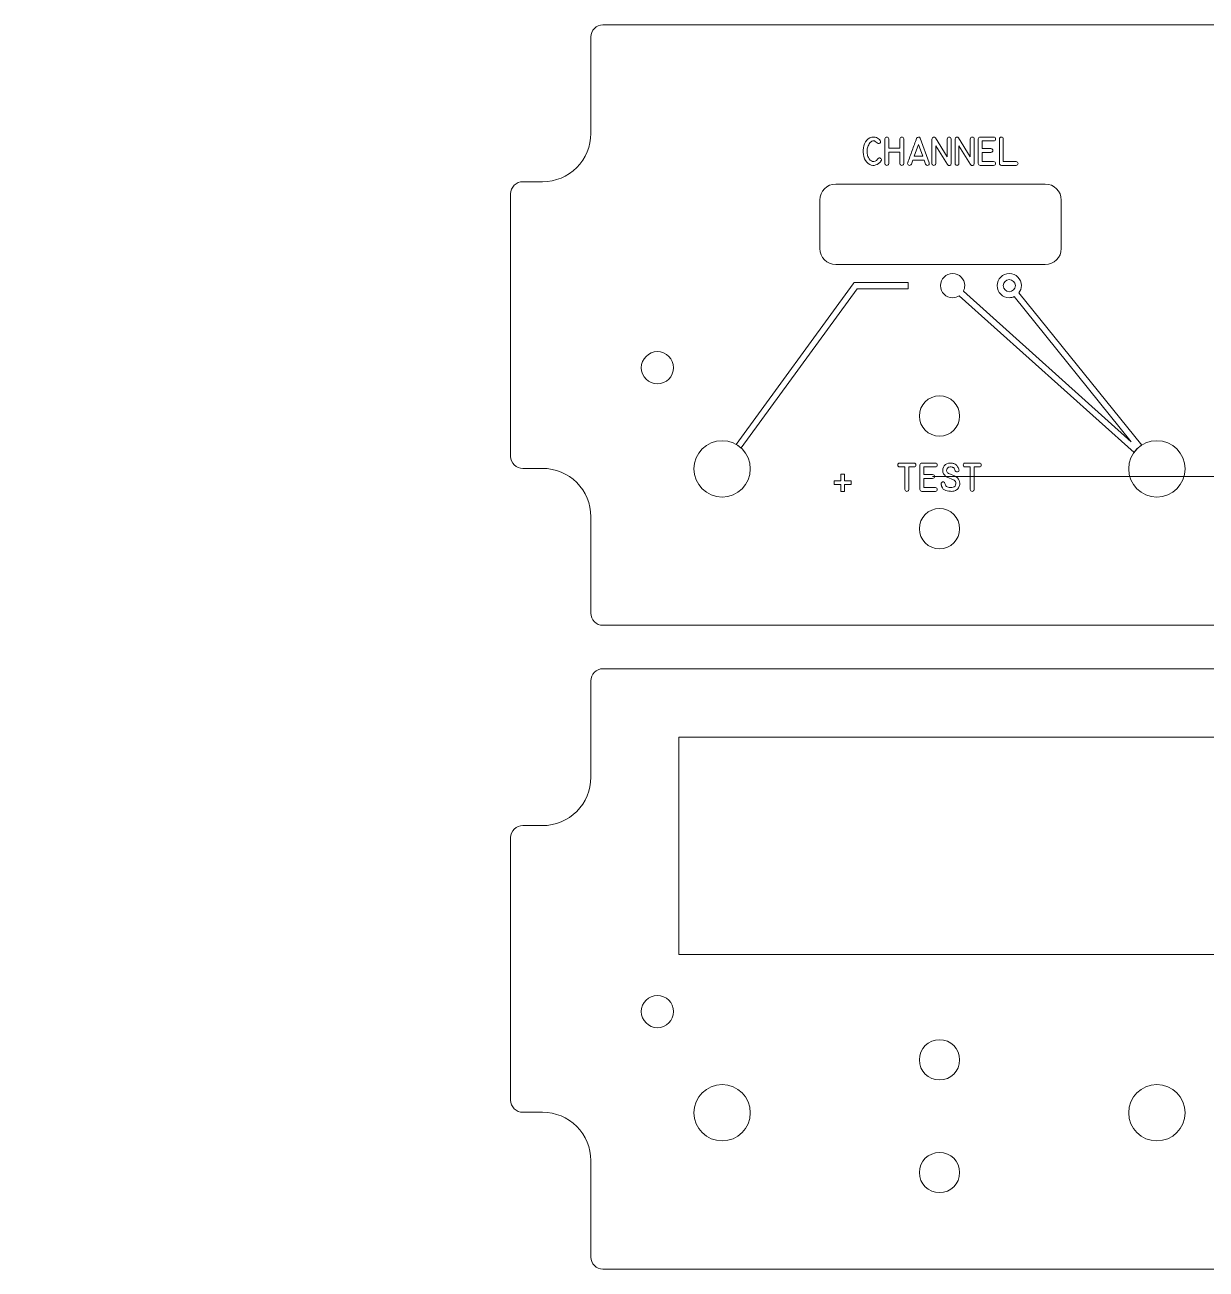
# Model space of a CAD drawing. Header units: millimetres. Extents: x -149 to 112, y -213 to 105.
# Drawn here: x -148.6 to -1.9, y -50 to 104.6 of the extents above; entities that cross this region are included whole.
import ezdxf

# ---------------------------------------------------------------- set-up
doc = ezdxf.new("R2010")
doc.units = ezdxf.units.MM
doc.header["$MEASUREMENT"] = 0
doc.layers.add('Layer 1', color=7, linetype='Continuous')

msp = doc.modelspace()

# ---------------------------------------------------------------- linework, layer by layer
at = {"layer": 'Layer 1', "color": 250, "lineweight": 9}
for centre, major_axis in [((-70.073, 62.0308), (0, 2)), ((-35.032, 56.0308), (0, 2.5)), ((-62.0319, 49.4627), (0, 3.5)), ((-8.0325, 49.4627), (0, 3.5)), ((-35.032, 42.0308), (0, 2.5)), ((-70.073, -17.9732), (0, 2)), ((-35.032, -23.9732), (0, 2.5)), ((-62.0319, -30.5413), (0, 3.5)), ((-8.0325, -30.5413), (0, 3.5)), ((-35.032, -37.9732), (0, 2.5))]:
    msp.add_ellipse(centre, major_axis=major_axis, ratio=1, dxfattribs=at)
at = {"layer": 'Layer 1', "lineweight": 9}
for points in [[(-78.3355, 103.1308), (-78.3355, 103.1308), (-78.3355, 91.1433), (-78.3355, 91.1433), (-78.3355, 91.1433), (-78.3345, 89.553), (-78.9653, 88.0275), (-80.0891, 86.9023), (-80.0891, 86.9023), (-81.2129, 85.777), (-82.7452, 85.1443), (-84.3355, 85.1433), (-84.3355, 85.1433), (-84.3355, 85.1433), (-86.798, 85.1433), (-86.798, 85.1433), (-86.798, 85.1433), (-87.1961, 85.1431), (-87.5778, 84.9847), (-87.8591, 84.703), (-87.8591, 84.703), (-88.1404, 84.4214), (-88.2983, 84.0414), (-88.298, 83.6433), (-88.298, 83.6433), (-88.298, 83.6433), (-88.298, 51.0183), (-88.298, 51.0183), (-88.298, 51.0183), (-88.2978, 50.6203), (-88.1394, 50.2386), (-87.8577, 49.9573), (-87.8577, 49.9573), (-87.5761, 49.676), (-87.1961, 49.5181), (-86.798, 49.5183), (-86.798, 49.5183), (-86.798, 49.5183), (-84.3355, 49.5183), (-84.3355, 49.5183), (-84.3355, 49.5183), (-82.7452, 49.5193), (-81.2197, 48.8886), (-80.0945, 47.7648), (-80.0945, 47.7648), (-78.9692, 46.641), (-78.3365, 45.1086), (-78.3355, 43.5183), (-78.3355, 43.5183), (-78.3355, 43.5183), (-78.3355, 31.5308), (-78.3355, 31.5308), (-78.3355, 31.5308), (-78.3353, 31.1328), (-78.1769, 30.7511), (-77.8952, 30.4698), (-77.8952, 30.4698), (-77.6136, 30.1885), (-77.2336, 30.0306), (-76.8355, 30.0308), (-76.8355, 30.0308), (-76.8355, 30.0308), (44.6895, 30.0308), (44.6895, 30.0308), (44.6895, 30.0308), (45.0875, 30.0311), (45.4692, 30.1895), (45.7505, 30.4711), (45.7505, 30.4711), (46.0318, 30.7528), (46.1897, 31.1328), (46.1895, 31.5308), (46.1895, 31.5308), (46.1895, 31.5308), (46.1895, 43.5183), (46.1895, 43.5183), (46.1895, 43.5183), (46.1885, 45.1086), (46.8192, 46.6342), (47.943, 47.7594), (47.943, 47.7594), (49.0668, 48.8846), (50.5992, 49.5173), (52.1895, 49.5183), (52.1895, 49.5183), (52.1895, 49.5183), (54.652, 49.5183), (54.652, 49.5183), (54.652, 49.5183), (55.05, 49.5186), (55.4317, 49.677), (55.713, 49.9586), (55.713, 49.9586), (55.9943, 50.2403), (56.1522, 50.6203), (56.152, 51.0183), (56.152, 51.0183), (56.152, 51.0183), (56.152, 83.6433), (56.152, 83.6433), (56.152, 83.6433), (56.1517, 84.0414), (55.9933, 84.4231), (55.7117, 84.7044), (55.7117, 84.7044), (55.43, 84.9857), (55.05, 85.1436), (54.652, 85.1433), (54.652, 85.1433), (54.652, 85.1433), (52.1895, 85.1433), (52.1895, 85.1433), (52.1895, 85.1433), (50.5992, 85.1423), (49.0736, 85.7731), (47.9484, 86.8969), (47.9484, 86.8969), (46.8232, 88.0207), (46.1905, 89.553), (46.1895, 91.1433), (46.1895, 91.1433), (46.1895, 91.1433), (46.1895, 103.1308), (46.1895, 103.1308), (46.1895, 103.1308), (46.1892, 103.5289), (46.0308, 103.9106), (45.7492, 104.1919), (45.7492, 104.1919), (45.4675, 104.4732), (45.0875, 104.6311), (44.6895, 104.6308), (44.6895, 104.6308), (44.6895, 104.6308), (-76.8355, 104.6308), (-76.8355, 104.6308), (-76.8355, 104.6308), (-77.2336, 104.6306), (-77.6153, 104.4722), (-77.8966, 104.1905), (-77.8966, 104.1905), (-78.1779, 103.9089), (-78.3358, 103.5289), (-78.3355, 103.1308)], [(-78.3355, 23.1268), (-78.3355, 23.1268), (-78.3355, 11.1393), (-78.3355, 11.1393), (-78.3355, 11.1393), (-78.3345, 9.549), (-78.9653, 8.0235), (-80.0891, 6.8983), (-80.0891, 6.8983), (-81.2129, 5.773), (-82.7452, 5.1403), (-84.3355, 5.1393), (-84.3355, 5.1393), (-84.3355, 5.1393), (-86.798, 5.1393), (-86.798, 5.1393), (-86.798, 5.1393), (-87.1961, 5.1391), (-87.5778, 4.9807), (-87.8591, 4.699), (-87.8591, 4.699), (-88.1404, 4.4174), (-88.2983, 4.0374), (-88.298, 3.6393), (-88.298, 3.6393), (-88.298, 3.6393), (-88.298, -28.9857), (-88.298, -28.9857), (-88.298, -28.9857), (-88.2978, -29.3837), (-88.1394, -29.7654), (-87.8577, -30.0467), (-87.8577, -30.0467), (-87.5761, -30.328), (-87.1961, -30.4859), (-86.798, -30.4857), (-86.798, -30.4857), (-86.798, -30.4857), (-84.3355, -30.4857), (-84.3355, -30.4857), (-84.3355, -30.4857), (-82.7452, -30.4847), (-81.2197, -31.1154), (-80.0945, -32.2392), (-80.0945, -32.2392), (-78.9692, -33.363), (-78.3365, -34.8954), (-78.3355, -36.4857), (-78.3355, -36.4857), (-78.3355, -36.4857), (-78.3355, -48.4732), (-78.3355, -48.4732), (-78.3355, -48.4732), (-78.3353, -48.8712), (-78.1769, -49.2529), (-77.8952, -49.5342), (-77.8952, -49.5342), (-77.6136, -49.8155), (-77.2336, -49.9734), (-76.8355, -49.9732), (-76.8355, -49.9732), (-76.8355, -49.9732), (44.6895, -49.9732), (44.6895, -49.9732), (44.6895, -49.9732), (45.0875, -49.9729), (45.4692, -49.8145), (45.7505, -49.5329), (45.7505, -49.5329), (46.0318, -49.2512), (46.1897, -48.8712), (46.1895, -48.4732), (46.1895, -48.4732), (46.1895, -48.4732), (46.1895, -36.4857), (46.1895, -36.4857), (46.1895, -36.4857), (46.1885, -34.8954), (46.8192, -33.3698), (47.943, -32.2446), (47.943, -32.2446), (49.0668, -31.1194), (50.5992, -30.4867), (52.1895, -30.4857), (52.1895, -30.4857), (52.1895, -30.4857), (54.652, -30.4857), (54.652, -30.4857), (54.652, -30.4857), (55.05, -30.4854), (55.4317, -30.327), (55.713, -30.0454), (55.713, -30.0454), (55.9943, -29.7637), (56.1522, -29.3837), (56.152, -28.9857), (56.152, -28.9857), (56.152, -28.9857), (56.152, 3.6393), (56.152, 3.6393), (56.152, 3.6393), (56.1517, 4.0374), (55.9933, 4.4191), (55.7117, 4.7004), (55.7117, 4.7004), (55.43, 4.9817), (55.05, 5.1396), (54.652, 5.1393), (54.652, 5.1393), (54.652, 5.1393), (52.1895, 5.1393), (52.1895, 5.1393), (52.1895, 5.1393), (50.5992, 5.1383), (49.0736, 5.7691), (47.9484, 6.8929), (47.9484, 6.8929), (46.8232, 8.0167), (46.1905, 9.549), (46.1895, 11.1393), (46.1895, 11.1393), (46.1895, 11.1393), (46.1895, 23.1268), (46.1895, 23.1268), (46.1895, 23.1268), (46.1892, 23.5249), (46.0308, 23.9066), (45.7492, 24.1879), (45.7492, 24.1879), (45.4675, 24.4692), (45.0875, 24.6271), (44.6895, 24.6268), (44.6895, 24.6268), (44.6895, 24.6268), (-76.8355, 24.6268), (-76.8355, 24.6268), (-76.8355, 24.6268), (-77.2336, 24.6266), (-77.6153, 24.4682), (-77.8966, 24.1865), (-77.8966, 24.1865), (-78.1779, 23.9049), (-78.3358, 23.5249), (-78.3355, 23.1268)]]:
    msp.add_open_spline(points, degree=3, knots=[0, 0, 0, 0, 0.02702703, 0.02702703, 0.02702703, 0.02702703, 0.05405405, 0.05405405, 0.05405405, 0.05405405, 0.08108108, 0.08108108, 0.08108108, 0.08108108, 0.10810811, 0.10810811, 0.10810811, 0.10810811, 0.13513514, 0.13513514, 0.13513514, 0.13513514, 0.16216216, 0.16216216, 0.16216216, 0.16216216, 0.18918919, 0.18918919, 0.18918919, 0.18918919, 0.21621622, 0.21621622, 0.21621622, 0.21621622, 0.24324324, 0.24324324, 0.24324324, 0.24324324, 0.27027027, 0.27027027, 0.27027027, 0.27027027, 0.2972973, 0.2972973, 0.2972973, 0.2972973, 0.32432432, 0.32432432, 0.32432432, 0.32432432, 0.35135135, 0.35135135, 0.35135135, 0.35135135, 0.37837838, 0.37837838, 0.37837838, 0.37837838, 0.40540541, 0.40540541, 0.40540541, 0.40540541, 0.43243243, 0.43243243, 0.43243243, 0.43243243, 0.45945946, 0.45945946, 0.45945946, 0.45945946, 0.48648649, 0.48648649, 0.48648649, 0.48648649, 0.51351351, 0.51351351, 0.51351351, 0.51351351, 0.54054054, 0.54054054, 0.54054054, 0.54054054, 0.56756757, 0.56756757, 0.56756757, 0.56756757, 0.59459459, 0.59459459, 0.59459459, 0.59459459, 0.62162162, 0.62162162, 0.62162162, 0.62162162, 0.64864865, 0.64864865, 0.64864865, 0.64864865, 0.67567568, 0.67567568, 0.67567568, 0.67567568, 0.7027027, 0.7027027, 0.7027027, 0.7027027, 0.72972973, 0.72972973, 0.72972973, 0.72972973, 0.75675676, 0.75675676, 0.75675676, 0.75675676, 0.78378378, 0.78378378, 0.78378378, 0.78378378, 0.81081081, 0.81081081, 0.81081081, 0.81081081, 0.83783784, 0.83783784, 0.83783784, 0.83783784, 0.86486486, 0.86486486, 0.86486486, 0.86486486, 0.89189189, 0.89189189, 0.89189189, 0.89189189, 0.91891892, 0.91891892, 0.91891892, 0.91891892, 0.94594595, 0.94594595, 0.94594595, 0.94594595, 1, 1, 1, 1], dxfattribs=at)
at = {"layer": 'Layer 1', "color": 240, "lineweight": 9}
for points, knots in [([(-42.3009, 87.7213), (-42.3009, 87.7213), (-42.3162, 87.6984), (-42.3162, 87.6984), (-42.3162, 87.6984), (-42.3197, 87.6943), (-42.3226, 87.6901), (-42.325, 87.6866), (-42.325, 87.6866), (-42.3267, 87.6831), (-42.3291, 87.6796), (-42.3314, 87.676), (-42.3314, 87.676), (-42.489, 87.4638), (-42.6954, 87.3127), (-42.9511, 87.2221), (-42.9511, 87.2221), (-43.2063, 87.1322), (-43.458, 87.1486), (-43.7061, 87.2715), (-43.7061, 87.2715), (-43.9942, 87.415), (-44.2058, 87.6584), (-44.3411, 88.0017), (-44.3411, 88.0017), (-44.4757, 88.3451), (-44.5339, 88.702), (-44.5151, 89.0724), (-44.5151, 89.0724), (-44.4957, 89.4428), (-44.3981, 89.7826), (-44.2223, 90.0931), (-44.2223, 90.0931), (-44.0459, 90.4029), (-43.7901, 90.597), (-43.4544, 90.6752), (-43.4544, 90.6752), (-43.2616, 90.7198), (-43.0693, 90.701), (-42.8776, 90.6193), (-42.8776, 90.6193), (-42.686, 90.537), (-42.5284, 90.4218), (-42.4055, 90.2736), (-42.4055, 90.2736), (-42.4043, 90.2736), (-42.4014, 90.2701), (-42.3973, 90.2618), (-42.3973, 90.2618), (-42.3444, 90.193), (-42.3332, 90.1172), (-42.3644, 90.0355), (-42.3644, 90.0355), (-42.3955, 89.9532), (-42.452, 89.902), (-42.5349, 89.8808), (-42.5349, 89.8808), (-42.6231, 89.8579), (-42.7048, 89.8844), (-42.7795, 89.9602), (-42.7795, 89.9602), (-42.9335, 90.1395), (-43.0817, 90.2254), (-43.2239, 90.2189), (-43.2239, 90.2189), (-43.3662, 90.2119), (-43.4938, 90.1531), (-43.6061, 90.0431), (-43.6061, 90.0431), (-43.719, 89.9326), (-43.8125, 89.7915), (-43.8872, 89.6192), (-43.8872, 89.6192), (-43.9618, 89.4469), (-44.0077, 89.2858), (-44.0247, 89.1353), (-44.0247, 89.1353), (-44.0453, 88.9678), (-44.0435, 88.799), (-44.0189, 88.6297), (-44.0189, 88.6297), (-43.9942, 88.4604), (-43.9424, 88.301), (-43.863, 88.1517), (-43.863, 88.1517), (-43.7249, 87.89), (-43.5514, 87.726), (-43.3421, 87.6602), (-43.3421, 87.6602), (-43.1322, 87.5937), (-42.9276, 87.6943), (-42.7277, 87.9606), (-42.7277, 87.9606), (-42.7183, 87.9718), (-42.7077, 87.9871), (-42.6948, 88.0053), (-42.6948, 88.0053), (-42.5872, 88.1246), (-42.4731, 88.137), (-42.3532, 88.0423), (-42.3532, 88.0423), (-42.2333, 87.9477), (-42.2156, 87.8407), (-42.3009, 87.7213)], [0, 0, 0, 0, 0.03703704, 0.03703704, 0.03703704, 0.03703704, 0.07407407, 0.07407407, 0.07407407, 0.07407407, 0.11111111, 0.11111111, 0.11111111, 0.11111111, 0.14814815, 0.14814815, 0.14814815, 0.14814815, 0.18518519, 0.18518519, 0.18518519, 0.18518519, 0.22222222, 0.22222222, 0.22222222, 0.22222222, 0.25925926, 0.25925926, 0.25925926, 0.25925926, 0.2962963, 0.2962963, 0.2962963, 0.2962963, 0.33333333, 0.33333333, 0.33333333, 0.33333333, 0.37037037, 0.37037037, 0.37037037, 0.37037037, 0.40740741, 0.40740741, 0.40740741, 0.40740741, 0.44444444, 0.44444444, 0.44444444, 0.44444444, 0.48148148, 0.48148148, 0.48148148, 0.48148148, 0.51851852, 0.51851852, 0.51851852, 0.51851852, 0.55555556, 0.55555556, 0.55555556, 0.55555556, 0.59259259, 0.59259259, 0.59259259, 0.59259259, 0.62962963, 0.62962963, 0.62962963, 0.62962963, 0.66666667, 0.66666667, 0.66666667, 0.66666667, 0.7037037, 0.7037037, 0.7037037, 0.7037037, 0.74074074, 0.74074074, 0.74074074, 0.74074074, 0.77777778, 0.77777778, 0.77777778, 0.77777778, 0.81481481, 0.81481481, 0.81481481, 0.81481481, 0.85185185, 0.85185185, 0.85185185, 0.85185185, 0.88888889, 0.88888889, 0.88888889, 0.88888889, 0.92592593, 0.92592593, 0.92592593, 0.92592593, 1, 1, 1, 1]), ([(-41.8199, 87.4073), (-41.8199, 87.4073), (-41.8199, 90.4529), (-41.8199, 90.4529), (-41.8199, 90.4529), (-41.7958, 90.6181), (-41.7117, 90.6993), (-41.5683, 90.6969), (-41.5683, 90.6969), (-41.4248, 90.694), (-41.3466, 90.6122), (-41.3343, 90.4529), (-41.3343, 90.4529), (-41.3343, 90.4529), (-41.3343, 89.3141), (-41.3343, 89.3141), (-41.3343, 89.3141), (-41.3343, 89.3141), (-39.9473, 89.3141), (-39.9473, 89.3141), (-39.9473, 89.3141), (-39.9473, 89.3141), (-39.9473, 90.4529), (-39.9473, 90.4529), (-39.9473, 90.4529), (-39.9232, 90.6146), (-39.842, 90.6963), (-39.7039, 90.6969), (-39.7039, 90.6969), (-39.5657, 90.6975), (-39.4834, 90.6158), (-39.4581, 90.4529), (-39.4581, 90.4529), (-39.4581, 90.4529), (-39.4581, 87.4073), (-39.4581, 87.4073), (-39.4581, 87.4073), (-39.4834, 87.2456), (-39.5657, 87.1651), (-39.7039, 87.1657), (-39.7039, 87.1657), (-39.842, 87.1663), (-39.9232, 87.2468), (-39.9473, 87.4073), (-39.9473, 87.4073), (-39.9473, 87.4073), (-39.9473, 88.8249), (-39.9473, 88.8249), (-39.9473, 88.8249), (-39.9473, 88.8249), (-41.3343, 88.8249), (-41.3343, 88.8249), (-41.3343, 88.8249), (-41.3343, 88.8249), (-41.3343, 87.4073), (-41.3343, 87.4073), (-41.3343, 87.4073), (-41.3466, 87.2492), (-41.4248, 87.1686), (-41.5683, 87.1663), (-41.5683, 87.1663), (-41.7117, 87.1639), (-41.7958, 87.2445), (-41.8199, 87.4073)], [0, 0, 0, 0, 0.05882353, 0.05882353, 0.05882353, 0.05882353, 0.11764706, 0.11764706, 0.11764706, 0.11764706, 0.17647059, 0.17647059, 0.17647059, 0.17647059, 0.23529412, 0.23529412, 0.23529412, 0.23529412, 0.29411765, 0.29411765, 0.29411765, 0.29411765, 0.35294118, 0.35294118, 0.35294118, 0.35294118, 0.41176471, 0.41176471, 0.41176471, 0.41176471, 0.47058824, 0.47058824, 0.47058824, 0.47058824, 0.52941176, 0.52941176, 0.52941176, 0.52941176, 0.58823529, 0.58823529, 0.58823529, 0.58823529, 0.64705882, 0.64705882, 0.64705882, 0.64705882, 0.70588235, 0.70588235, 0.70588235, 0.70588235, 0.76470588, 0.76470588, 0.76470588, 0.76470588, 0.82352941, 0.82352941, 0.82352941, 0.82352941, 0.88235294, 0.88235294, 0.88235294, 0.88235294, 1, 1, 1, 1]), ([(-38.9778, 87.502), (-38.7943, 88.0088), (-38.6103, 88.515), (-38.4263, 89.0207), (-38.4263, 89.0207), (-38.2416, 89.5263), (-38.057, 90.0325), (-37.8724, 90.5388), (-37.8724, 90.5388), (-37.8342, 90.6434), (-37.7589, 90.6963), (-37.6466, 90.6975), (-37.6466, 90.6975), (-37.5337, 90.6987), (-37.4579, 90.6458), (-37.4191, 90.5388), (-37.4191, 90.5388), (-37.4191, 90.5388), (-36.3149, 87.4938), (-36.3149, 87.4938), (-36.3149, 87.4938), (-36.2808, 87.3315), (-36.3302, 87.2274), (-36.4631, 87.1804), (-36.4631, 87.1804), (-36.5966, 87.1328), (-36.6989, 87.1816), (-36.7718, 87.325), (-36.7718, 87.325), (-36.7718, 87.325), (-36.9487, 87.8177), (-36.9487, 87.8177), (-36.9487, 87.8177), (-36.9487, 87.8177), (-38.3528, 87.8177), (-38.3528, 87.8177), (-38.3528, 87.8177), (-38.3528, 87.8177), (-38.525, 87.3368), (-38.525, 87.3368), (-38.525, 87.3368), (-38.5985, 87.1921), (-38.7032, 87.1451), (-38.8384, 87.1951), (-38.8384, 87.1951), (-38.9742, 87.2445), (-39.0207, 87.3474), (-38.9778, 87.502)], [0, 0, 0, 0, 0.07692308, 0.07692308, 0.07692308, 0.07692308, 0.15384615, 0.15384615, 0.15384615, 0.15384615, 0.23076923, 0.23076923, 0.23076923, 0.23076923, 0.30769231, 0.30769231, 0.30769231, 0.30769231, 0.38461538, 0.38461538, 0.38461538, 0.38461538, 0.46153846, 0.46153846, 0.46153846, 0.46153846, 0.53846154, 0.53846154, 0.53846154, 0.53846154, 0.61538462, 0.61538462, 0.61538462, 0.61538462, 0.69230769, 0.69230769, 0.69230769, 0.69230769, 0.76923077, 0.76923077, 0.76923077, 0.76923077, 0.84615385, 0.84615385, 0.84615385, 0.84615385, 1, 1, 1, 1]), ([(-37.1245, 88.3016), (-37.1245, 88.3016), (-37.6484, 89.7485), (-37.6484, 89.7485), (-37.6484, 89.7485), (-37.6484, 89.7485), (-38.1752, 88.3016), (-38.1752, 88.3016), (-38.1752, 88.3016), (-38.1752, 88.3016), (-37.1245, 88.3016), (-37.1245, 88.3016)], [0, 0, 0, 0, 0.25, 0.25, 0.25, 0.25, 0.5, 0.5, 0.5, 0.5, 1, 1, 1, 1]), ([(-37.6484, 89.7485), (-37.6484, 89.7485), (-37.1245, 88.3016), (-37.1245, 88.3016), (-37.1245, 88.3016), (-37.1245, 88.3016), (-37.6484, 89.7485), (-37.6484, 89.7485)], [0, 0, 0, 0, 0.33333333, 0.33333333, 0.33333333, 0.33333333, 1, 1, 1, 1]), ([(-33.5969, 87.4073), (-33.5969, 87.2868), (-33.6551, 87.2104), (-33.7715, 87.1774), (-33.7715, 87.1774), (-33.8885, 87.1451), (-33.9784, 87.1792), (-34.0431, 87.2803), (-34.0431, 87.2803), (-34.0431, 87.2803), (-35.4901, 89.6004), (-35.4901, 89.6004), (-35.4901, 89.6004), (-35.4901, 89.6004), (-35.4901, 87.4073), (-35.4901, 87.4073), (-35.4901, 87.4073), (-35.5153, 87.2468), (-35.5965, 87.1663), (-35.7335, 87.1663), (-35.7335, 87.1663), (-35.871, 87.1663), (-35.9516, 87.2468), (-35.9757, 87.4073), (-35.9757, 87.4073), (-35.9757, 87.4073), (-35.9757, 90.4494), (-35.9757, 90.4494), (-35.9757, 90.4494), (-35.9586, 90.5687), (-35.8975, 90.6475), (-35.7923, 90.6857), (-35.7923, 90.6857), (-35.687, 90.7234), (-35.5994, 90.6875), (-35.5294, 90.5787), (-35.5294, 90.5787), (-35.5294, 90.5787), (-34.0825, 88.2552), (-34.0825, 88.2552), (-34.0825, 88.2552), (-34.0825, 88.2552), (-34.0825, 90.4494), (-34.0825, 90.4494), (-34.0825, 90.4494), (-34.0607, 90.6134), (-33.9773, 90.6951), (-33.832, 90.6934), (-33.832, 90.6934), (-33.6868, 90.6916), (-33.6086, 90.6105), (-33.5969, 90.4494), (-33.5969, 90.4494), (-33.5969, 90.4494), (-33.5969, 87.4073), (-33.5969, 87.4073)], [0, 0, 0, 0, 0.06666667, 0.06666667, 0.06666667, 0.06666667, 0.13333333, 0.13333333, 0.13333333, 0.13333333, 0.2, 0.2, 0.2, 0.2, 0.26666667, 0.26666667, 0.26666667, 0.26666667, 0.33333333, 0.33333333, 0.33333333, 0.33333333, 0.4, 0.4, 0.4, 0.4, 0.46666667, 0.46666667, 0.46666667, 0.46666667, 0.53333333, 0.53333333, 0.53333333, 0.53333333, 0.6, 0.6, 0.6, 0.6, 0.66666667, 0.66666667, 0.66666667, 0.66666667, 0.73333333, 0.73333333, 0.73333333, 0.73333333, 0.8, 0.8, 0.8, 0.8, 0.86666667, 0.86666667, 0.86666667, 0.86666667, 1, 1, 1, 1]), ([(-30.7236, 87.4073), (-30.7236, 87.2868), (-30.7818, 87.2104), (-30.8982, 87.1774), (-30.8982, 87.1774), (-31.0152, 87.1451), (-31.1051, 87.1792), (-31.1698, 87.2803), (-31.1698, 87.2803), (-31.1698, 87.2803), (-32.6168, 89.6004), (-32.6168, 89.6004), (-32.6168, 89.6004), (-32.6168, 89.6004), (-32.6168, 87.4073), (-32.6168, 87.4073), (-32.6168, 87.4073), (-32.642, 87.2468), (-32.7232, 87.1663), (-32.8602, 87.1663), (-32.8602, 87.1663), (-32.9977, 87.1663), (-33.0783, 87.2468), (-33.1024, 87.4073), (-33.1024, 87.4073), (-33.1024, 87.4073), (-33.1024, 90.4494), (-33.1024, 90.4494), (-33.1024, 90.4494), (-33.0853, 90.5687), (-33.0242, 90.6475), (-32.919, 90.6857), (-32.919, 90.6857), (-32.8137, 90.7234), (-32.7261, 90.6875), (-32.6561, 90.5787), (-32.6561, 90.5787), (-32.6561, 90.5787), (-31.2092, 88.2552), (-31.2092, 88.2552), (-31.2092, 88.2552), (-31.2092, 88.2552), (-31.2092, 90.4494), (-31.2092, 90.4494), (-31.2092, 90.4494), (-31.1874, 90.6134), (-31.104, 90.6951), (-30.9587, 90.6934), (-30.9587, 90.6934), (-30.8135, 90.6916), (-30.7353, 90.6105), (-30.7236, 90.4494), (-30.7236, 90.4494), (-30.7236, 90.4494), (-30.7236, 87.4073), (-30.7236, 87.4073)], [0, 0, 0, 0, 0.06666667, 0.06666667, 0.06666667, 0.06666667, 0.13333333, 0.13333333, 0.13333333, 0.13333333, 0.2, 0.2, 0.2, 0.2, 0.26666667, 0.26666667, 0.26666667, 0.26666667, 0.33333333, 0.33333333, 0.33333333, 0.33333333, 0.4, 0.4, 0.4, 0.4, 0.46666667, 0.46666667, 0.46666667, 0.46666667, 0.53333333, 0.53333333, 0.53333333, 0.53333333, 0.6, 0.6, 0.6, 0.6, 0.66666667, 0.66666667, 0.66666667, 0.66666667, 0.73333333, 0.73333333, 0.73333333, 0.73333333, 0.8, 0.8, 0.8, 0.8, 0.86666667, 0.86666667, 0.86666667, 0.86666667, 1, 1, 1, 1]), ([(-28.3171, 90.2171), (-28.3171, 90.2171), (-29.7452, 90.2171), (-29.7452, 90.2171), (-29.7452, 90.2171), (-29.7452, 90.2171), (-29.7452, 89.2747), (-29.7452, 89.2747), (-29.7452, 89.2747), (-29.7452, 89.2747), (-28.6563, 89.2747), (-28.6563, 89.2747), (-28.6563, 89.2747), (-28.4935, 89.2506), (-28.4123, 89.1688), (-28.4129, 89.0295), (-28.4129, 89.0295), (-28.4135, 88.8896), (-28.4946, 88.8084), (-28.6563, 88.7855), (-28.6563, 88.7855), (-28.6563, 88.7855), (-29.7452, 88.7855), (-29.7452, 88.7855), (-29.7452, 88.7855), (-29.7452, 88.7855), (-29.7452, 87.6537), (-29.7452, 87.6537), (-29.7452, 87.6537), (-29.7452, 87.6537), (-28.3171, 87.6537), (-28.3171, 87.6537), (-28.3171, 87.6537), (-28.1554, 87.6296), (-28.0743, 87.549), (-28.0743, 87.4109), (-28.0743, 87.4109), (-28.0743, 87.2733), (-28.1554, 87.1927), (-28.3171, 87.1698), (-28.3171, 87.1698), (-28.3171, 87.1698), (-29.9845, 87.1698), (-29.9845, 87.1698), (-29.9845, 87.1698), (-30.128, 87.188), (-30.2097, 87.2698), (-30.2291, 87.4144), (-30.2291, 87.4144), (-30.2291, 87.4144), (-30.2291, 90.4564), (-30.2291, 90.4564), (-30.2291, 90.4564), (-30.2073, 90.6081), (-30.1256, 90.6881), (-29.9845, 90.6975), (-29.9845, 90.6975), (-29.9845, 90.6975), (-28.3171, 90.6975), (-28.3171, 90.6975), (-28.3171, 90.6975), (-28.1554, 90.6852), (-28.0743, 90.604), (-28.0749, 90.4553), (-28.0749, 90.4553), (-28.0754, 90.3065), (-28.1566, 90.2271), (-28.3171, 90.2171)], [0, 0, 0, 0, 0.05555556, 0.05555556, 0.05555556, 0.05555556, 0.11111111, 0.11111111, 0.11111111, 0.11111111, 0.16666667, 0.16666667, 0.16666667, 0.16666667, 0.22222222, 0.22222222, 0.22222222, 0.22222222, 0.27777778, 0.27777778, 0.27777778, 0.27777778, 0.33333333, 0.33333333, 0.33333333, 0.33333333, 0.38888889, 0.38888889, 0.38888889, 0.38888889, 0.44444444, 0.44444444, 0.44444444, 0.44444444, 0.5, 0.5, 0.5, 0.5, 0.55555556, 0.55555556, 0.55555556, 0.55555556, 0.61111111, 0.61111111, 0.61111111, 0.61111111, 0.66666667, 0.66666667, 0.66666667, 0.66666667, 0.72222222, 0.72222222, 0.72222222, 0.72222222, 0.77777778, 0.77777778, 0.77777778, 0.77777778, 0.83333333, 0.83333333, 0.83333333, 0.83333333, 0.88888889, 0.88888889, 0.88888889, 0.88888889, 1, 1, 1, 1]), ([(-27.3511, 87.168), (-27.4922, 87.1774), (-27.5739, 87.2568), (-27.5957, 87.4073), (-27.5957, 87.4073), (-27.5957, 87.4073), (-27.5957, 90.4529), (-27.5957, 90.4529), (-27.5957, 90.4529), (-27.5716, 90.6181), (-27.4875, 90.6993), (-27.3441, 90.6969), (-27.3441, 90.6969), (-27.2006, 90.694), (-27.1224, 90.6122), (-27.1101, 90.4529), (-27.1101, 90.4529), (-27.1101, 90.4529), (-27.1101, 87.649), (-27.1101, 87.649), (-27.1101, 87.649), (-27.1101, 87.649), (-25.5202, 87.6502), (-25.5202, 87.6502), (-25.5202, 87.6502), (-25.3568, 87.6319), (-25.2762, 87.5496), (-25.278, 87.4032), (-25.278, 87.4032), (-25.2798, 87.2568), (-25.3609, 87.1786), (-25.522, 87.168), (-25.522, 87.168), (-25.522, 87.168), (-27.3511, 87.168), (-27.3511, 87.168)], [0, 0, 0, 0, 0.1, 0.1, 0.1, 0.1, 0.2, 0.2, 0.2, 0.2, 0.3, 0.3, 0.3, 0.3, 0.4, 0.4, 0.4, 0.4, 0.5, 0.5, 0.5, 0.5, 0.6, 0.6, 0.6, 0.6, 0.7, 0.7, 0.7, 0.7, 0.8, 0.8, 0.8, 0.8, 1, 1, 1, 1]), ([(-25.1625, 71.3312), (-25.1625, 71.3312), (-9.924, 52.408), (-9.924, 52.408), (-9.924, 52.408), (-10.2936, 52.1701), (-10.6154, 51.8646), (-10.8722, 51.5089), (-10.8722, 51.5089), (-10.8722, 51.5089), (-32.573, 70.9797), (-32.573, 70.9797), (-32.573, 70.9797), (-32.8111, 70.8207), (-33.0972, 70.728), (-33.405, 70.728), (-33.405, 70.728), (-34.2334, 70.728), (-34.905, 71.3996), (-34.905, 72.228), (-34.905, 72.228), (-34.905, 73.0564), (-34.2334, 73.728), (-33.405, 73.728), (-33.405, 73.728), (-32.5766, 73.728), (-31.905, 73.0564), (-31.905, 72.228), (-31.905, 72.228), (-31.905, 71.9782), (-31.9661, 71.7427), (-32.0741, 71.5355), (-32.0741, 71.5355), (-32.0741, 71.5355), (-11.2195, 52.8239), (-11.2195, 52.8239), (-11.2195, 52.8239), (-11.2195, 52.8239), (-25.745, 70.8617), (-25.745, 70.8617), (-25.745, 70.8617), (-25.934, 70.7758), (-26.1439, 70.728), (-26.365, 70.728), (-26.365, 70.728), (-27.1934, 70.728), (-27.865, 71.3996), (-27.865, 72.228), (-27.865, 72.228), (-27.865, 73.0564), (-27.1934, 73.728), (-26.365, 73.728), (-26.365, 73.728), (-25.5366, 73.728), (-24.865, 73.0564), (-24.865, 72.228), (-24.865, 72.228), (-24.865, 71.8918), (-24.9756, 71.5814), (-25.1625, 71.3312)], [0, 0, 0, 0, 0.0625, 0.0625, 0.0625, 0.0625, 0.125, 0.125, 0.125, 0.125, 0.1875, 0.1875, 0.1875, 0.1875, 0.25, 0.25, 0.25, 0.25, 0.3125, 0.3125, 0.3125, 0.3125, 0.375, 0.375, 0.375, 0.375, 0.4375, 0.4375, 0.4375, 0.4375, 0.5, 0.5, 0.5, 0.5, 0.5625, 0.5625, 0.5625, 0.5625, 0.625, 0.625, 0.625, 0.625, 0.6875, 0.6875, 0.6875, 0.6875, 0.75, 0.75, 0.75, 0.75, 0.8125, 0.8125, 0.8125, 0.8125, 0.875, 0.875, 0.875, 0.875, 1, 1, 1, 1]), ([(-26.365, 71.478), (-25.9508, 71.478), (-25.615, 71.8138), (-25.615, 72.228), (-25.615, 72.228), (-25.615, 72.6422), (-25.9508, 72.978), (-26.365, 72.978), (-26.365, 72.978), (-26.7792, 72.978), (-27.115, 72.6422), (-27.115, 72.228), (-27.115, 72.228), (-27.115, 71.8138), (-26.7792, 71.478), (-26.365, 71.478)], [0, 0, 0, 0, 0.2, 0.2, 0.2, 0.2, 0.4, 0.4, 0.4, 0.4, 0.6, 0.6, 0.6, 0.6, 1, 1, 1, 1]), ([(-60.2857, 52.4966), (-60.2857, 52.4966), (-45.7668, 72.4477), (-45.7668, 72.4477), (-45.7668, 72.4477), (-45.7668, 72.4477), (-45.6537, 72.603), (-45.6537, 72.603), (-45.6537, 72.603), (-45.6537, 72.603), (-45.465, 72.603), (-45.465, 72.603), (-45.465, 72.603), (-45.465, 72.603), (-38.945, 72.603), (-38.945, 72.603), (-38.945, 72.603), (-38.945, 72.603), (-38.945, 71.853), (-38.945, 71.853), (-38.945, 71.853), (-38.945, 71.853), (-45.2762, 71.853), (-45.2762, 71.853), (-45.2762, 71.853), (-45.2762, 71.853), (-59.6824, 52.0568), (-59.6824, 52.0568), (-59.6824, 52.0568), (-59.8667, 52.2238), (-60.0689, 52.3715), (-60.2857, 52.4966)], [0, 0, 0, 0, 0.11111111, 0.11111111, 0.11111111, 0.11111111, 0.22222222, 0.22222222, 0.22222222, 0.22222222, 0.33333333, 0.33333333, 0.33333333, 0.33333333, 0.44444444, 0.44444444, 0.44444444, 0.44444444, 0.55555556, 0.55555556, 0.55555556, 0.55555556, 0.66666667, 0.66666667, 0.66666667, 0.66666667, 0.77777778, 0.77777778, 0.77777778, 0.77777778, 1, 1, 1, 1]), ([(25.3415, 48.5124), (28.241, 48.5124), (30.5915, 50.8629), (30.5915, 53.7623), (30.5915, 53.7623), (30.5915, 56.6618), (28.241, 59.0123), (25.3415, 59.0124), (25.3415, 59.0124), (22.442, 59.0124), (20.0915, 56.6619), (20.0915, 53.7624), (20.0915, 53.7624), (20.0915, 50.8629), (22.442, 48.5124), (25.3414, 48.5124), (112.3234, 48.5124), (-148.6285, 48.5124), (25.3415, 48.5124)], [0, 0, 0, 0, 0.2, 0.2, 0.2, 0.2, 0.4, 0.4, 0.4, 0.4, 0.6, 0.6, 0.6, 0.6, 1, 1, 1, 1.0001, 1.0001, 1.0001, 1.0001]), ([(-39.3323, 46.9013), (-39.3323, 46.9013), (-39.3323, 49.7023), (-39.3323, 49.7023), (-39.3323, 49.7023), (-39.3323, 49.7023), (-39.9643, 49.7023), (-39.9643, 49.7023), (-39.9643, 49.7023), (-40.1249, 49.7146), (-40.2054, 49.7957), (-40.2048, 49.9439), (-40.2048, 49.9439), (-40.2042, 50.0927), (-40.1237, 50.1744), (-39.9643, 50.1879), (-39.9643, 50.1879), (-39.9643, 50.1879), (-38.2158, 50.1879), (-38.2158, 50.1879), (-38.2158, 50.1879), (-38.0576, 50.1756), (-37.9777, 50.0938), (-37.9771, 49.9439), (-37.9771, 49.9439), (-37.9765, 49.7946), (-38.0564, 49.7134), (-38.2158, 49.7023), (-38.2158, 49.7023), (-38.2158, 49.7023), (-38.8461, 49.7023), (-38.8461, 49.7023), (-38.8461, 49.7023), (-38.8461, 49.7023), (-38.8461, 46.9013), (-38.8461, 46.9013), (-38.8461, 46.9013), (-38.8725, 46.7384), (-38.9572, 46.6578), (-39.1006, 46.6602), (-39.1006, 46.6602), (-39.2435, 46.6626), (-39.3205, 46.7431), (-39.3323, 46.9013)], [0, 0, 0, 0, 0.08333333, 0.08333333, 0.08333333, 0.08333333, 0.16666667, 0.16666667, 0.16666667, 0.16666667, 0.25, 0.25, 0.25, 0.25, 0.33333333, 0.33333333, 0.33333333, 0.33333333, 0.41666667, 0.41666667, 0.41666667, 0.41666667, 0.5, 0.5, 0.5, 0.5, 0.58333333, 0.58333333, 0.58333333, 0.58333333, 0.66666667, 0.66666667, 0.66666667, 0.66666667, 0.75, 0.75, 0.75, 0.75, 0.83333333, 0.83333333, 0.83333333, 0.83333333, 1, 1, 1, 1]), ([(-35.5512, 49.7075), (-35.5512, 49.7075), (-36.9793, 49.7075), (-36.9793, 49.7075), (-36.9793, 49.7075), (-36.9793, 49.7075), (-36.9793, 48.7651), (-36.9793, 48.7651), (-36.9793, 48.7651), (-36.9793, 48.7651), (-35.8904, 48.7651), (-35.8904, 48.7651), (-35.8904, 48.7651), (-35.7276, 48.741), (-35.6464, 48.6592), (-35.647, 48.5199), (-35.647, 48.5199), (-35.6476, 48.38), (-35.7287, 48.2988), (-35.8904, 48.2759), (-35.8904, 48.2759), (-35.8904, 48.2759), (-36.9793, 48.2759), (-36.9793, 48.2759), (-36.9793, 48.2759), (-36.9793, 48.2759), (-36.9793, 47.1441), (-36.9793, 47.1441), (-36.9793, 47.1441), (-36.9793, 47.1441), (-35.5512, 47.1441), (-35.5512, 47.1441), (-35.5512, 47.1441), (-35.3895, 47.12), (-35.3084, 47.0394), (-35.3084, 46.9013), (-35.3084, 46.9013), (-35.3084, 46.7637), (-35.3895, 46.6831), (-35.5512, 46.6602), (-35.5512, 46.6602), (-35.5512, 46.6602), (-37.2186, 46.6602), (-37.2186, 46.6602), (-37.2186, 46.6602), (-37.3621, 46.6784), (-37.4438, 46.7602), (-37.4632, 46.9048), (-37.4632, 46.9048), (-37.4632, 46.9048), (-37.4632, 49.9468), (-37.4632, 49.9468), (-37.4632, 49.9468), (-37.4414, 50.0985), (-37.3597, 50.1785), (-37.2186, 50.1879), (-37.2186, 50.1879), (-37.2186, 50.1879), (-35.5512, 50.1879), (-35.5512, 50.1879), (-35.5512, 50.1879), (-35.3895, 50.1756), (-35.3084, 50.0944), (-35.309, 49.9457), (-35.309, 49.9457), (-35.3095, 49.7969), (-35.3907, 49.7175), (-35.5512, 49.7075)], [0, 0, 0, 0, 0.05555556, 0.05555556, 0.05555556, 0.05555556, 0.11111111, 0.11111111, 0.11111111, 0.11111111, 0.16666667, 0.16666667, 0.16666667, 0.16666667, 0.22222222, 0.22222222, 0.22222222, 0.22222222, 0.27777778, 0.27777778, 0.27777778, 0.27777778, 0.33333333, 0.33333333, 0.33333333, 0.33333333, 0.38888889, 0.38888889, 0.38888889, 0.38888889, 0.44444444, 0.44444444, 0.44444444, 0.44444444, 0.5, 0.5, 0.5, 0.5, 0.55555556, 0.55555556, 0.55555556, 0.55555556, 0.61111111, 0.61111111, 0.61111111, 0.61111111, 0.66666667, 0.66666667, 0.66666667, 0.66666667, 0.72222222, 0.72222222, 0.72222222, 0.72222222, 0.77777778, 0.77777778, 0.77777778, 0.77777778, 0.83333333, 0.83333333, 0.83333333, 0.83333333, 0.88888889, 0.88888889, 0.88888889, 0.88888889, 1, 1, 1, 1]), ([(-33.0971, 48.5375), (-33.0971, 48.5375), (-33.0695, 48.5258), (-33.0695, 48.5258), (-33.0695, 48.5258), (-33.0695, 48.5258), (-33.0383, 48.5105), (-33.0383, 48.5105), (-33.0383, 48.5105), (-33.0383, 48.5105), (-33.0107, 48.4946), (-33.0107, 48.4946), (-33.0107, 48.4946), (-33.003, 48.4887), (-32.9936, 48.4834), (-32.9842, 48.4781), (-32.9842, 48.4781), (-32.9742, 48.4734), (-32.9648, 48.4676), (-32.9554, 48.4623), (-32.9554, 48.4623), (-32.7285, 48.3129), (-32.5874, 48.106), (-32.5339, 47.842), (-32.5339, 47.842), (-32.5133, 47.7385), (-32.5086, 47.6321), (-32.5197, 47.5233), (-32.5197, 47.5233), (-32.5386, 47.3669), (-32.5932, 47.2229), (-32.6844, 47.09), (-32.6844, 47.09), (-32.7755, 46.9571), (-32.8902, 46.8548), (-33.0277, 46.7825), (-33.0277, 46.7825), (-33.1759, 46.7043), (-33.3294, 46.6655), (-33.4881, 46.6655), (-33.4881, 46.6655), (-33.7544, 46.6655), (-34.0084, 46.6996), (-34.2513, 46.7678), (-34.2513, 46.7678), (-34.4935, 46.836), (-34.6663, 47.0188), (-34.7692, 47.3164), (-34.7692, 47.3164), (-34.7834, 47.3546), (-34.7933, 47.3934), (-34.8004, 47.4334), (-34.8004, 47.4334), (-34.8075, 47.4739), (-34.8157, 47.5139), (-34.8245, 47.5545), (-34.8245, 47.5545), (-34.8416, 47.6368), (-34.8216, 47.7097), (-34.7634, 47.7732), (-34.7634, 47.7732), (-34.7057, 47.8361), (-34.6334, 47.8602), (-34.5476, 47.8455), (-34.5476, 47.8455), (-34.4565, 47.8267), (-34.3935, 47.7708), (-34.3577, 47.6768), (-34.3577, 47.6768), (-34.3577, 47.6768), (-34.3524, 47.6609), (-34.3524, 47.6609), (-34.3524, 47.6609), (-34.2977, 47.4116), (-34.2013, 47.2628), (-34.0643, 47.2146), (-34.0643, 47.2146), (-33.9267, 47.1664), (-33.7362, 47.1447), (-33.4916, 47.1494), (-33.4916, 47.1494), (-33.2664, 47.1494), (-33.1118, 47.2552), (-33.0277, 47.4663), (-33.0277, 47.4663), (-32.9913, 47.5604), (-32.9854, 47.6585), (-33.0107, 47.7603), (-33.0107, 47.7603), (-33.036, 47.8614), (-33.0859, 47.9466), (-33.1606, 48.0142), (-33.1606, 48.0142), (-33.1941, 48.0431), (-33.2376, 48.0695), (-33.2917, 48.0948), (-33.2917, 48.0948), (-33.2917, 48.0948), (-34.089, 48.4446), (-34.089, 48.4446), (-34.089, 48.4446), (-34.089, 48.4446), (-34.1149, 48.4587), (-34.1149, 48.4587), (-34.1149, 48.4587), (-34.3759, 48.5963), (-34.5376, 48.7921), (-34.6005, 49.0461), (-34.6005, 49.0461), (-34.6775, 49.3401), (-34.624, 49.6035), (-34.4394, 49.8375), (-34.4394, 49.8375), (-34.2554, 50.0709), (-34.0131, 50.1879), (-33.7139, 50.1879), (-33.7139, 50.1879), (-33.7139, 50.1879), (-33.524, 50.1826), (-33.524, 50.1826), (-33.524, 50.1826), (-33.4622, 50.1714), (-33.4023, 50.1603), (-33.3452, 50.1491), (-33.3452, 50.1491), (-33.2876, 50.1385), (-33.2294, 50.1197), (-33.1712, 50.0932), (-33.1712, 50.0932), (-33.0266, 50.0256), (-32.9154, 49.9321), (-32.8384, 49.814), (-32.8384, 49.814), (-32.7614, 49.6958), (-32.692, 49.5676), (-32.6303, 49.43), (-32.6303, 49.43), (-32.6244, 49.4171), (-32.6191, 49.4024), (-32.6144, 49.3853), (-32.6144, 49.3853), (-32.6021, 49.3289), (-32.6079, 49.2778), (-32.632, 49.2319), (-32.632, 49.2319), (-32.6456, 49.2031), (-32.6603, 49.1813), (-32.675, 49.1666), (-32.675, 49.1666), (-32.6897, 49.1513), (-32.702, 49.1413), (-32.7108, 49.1355), (-32.7108, 49.1355), (-32.7708, 49.0931), (-32.8361, 49.0802), (-32.9072, 49.0978), (-32.9072, 49.0978), (-32.9789, 49.1137), (-33.033, 49.1596), (-33.0712, 49.2354), (-33.0712, 49.2354), (-33.1012, 49.3019), (-33.133, 49.3701), (-33.1665, 49.4394), (-33.1665, 49.4394), (-33.2006, 49.5088), (-33.2482, 49.5664), (-33.3088, 49.6129), (-33.3088, 49.6129), (-33.3341, 49.6311), (-33.3587, 49.6446), (-33.3823, 49.6529), (-33.3823, 49.6529), (-33.4058, 49.6617), (-33.4317, 49.6711), (-33.4605, 49.6817), (-33.4605, 49.6817), (-33.4605, 49.6817), (-33.5722, 49.7005), (-33.5722, 49.7005), (-33.5722, 49.7005), (-33.5722, 49.7005), (-33.7309, 49.7058), (-33.7309, 49.7058), (-33.7309, 49.7058), (-33.885, 49.7034), (-34.0026, 49.637), (-34.0837, 49.5059), (-34.0837, 49.5059), (-34.139, 49.4218), (-34.1595, 49.3283), (-34.146, 49.2248), (-34.146, 49.2248), (-34.1301, 49.0978), (-34.0702, 48.9991), (-33.9667, 48.9285), (-33.9667, 48.9285), (-33.962, 48.9256), (-33.9573, 48.9215), (-33.9514, 48.9173), (-33.9514, 48.9173), (-33.9455, 48.9138), (-33.9391, 48.9097), (-33.9326, 48.9062), (-33.9326, 48.9062), (-33.9326, 48.9062), (-33.9132, 48.8979), (-33.9132, 48.8979), (-33.9132, 48.8979), (-33.9132, 48.8979), (-33.8926, 48.8891), (-33.8926, 48.8891), (-33.8926, 48.8891), (-33.8926, 48.8891), (-33.0971, 48.5375), (-33.0971, 48.5375)], [0, 0, 0, 0, 0.01818182, 0.01818182, 0.01818182, 0.01818182, 0.03636364, 0.03636364, 0.03636364, 0.03636364, 0.05454545, 0.05454545, 0.05454545, 0.05454545, 0.07272727, 0.07272727, 0.07272727, 0.07272727, 0.09090909, 0.09090909, 0.09090909, 0.09090909, 0.10909091, 0.10909091, 0.10909091, 0.10909091, 0.12727273, 0.12727273, 0.12727273, 0.12727273, 0.14545455, 0.14545455, 0.14545455, 0.14545455, 0.16363636, 0.16363636, 0.16363636, 0.16363636, 0.18181818, 0.18181818, 0.18181818, 0.18181818, 0.2, 0.2, 0.2, 0.2, 0.21818182, 0.21818182, 0.21818182, 0.21818182, 0.23636364, 0.23636364, 0.23636364, 0.23636364, 0.25454545, 0.25454545, 0.25454545, 0.25454545, 0.27272727, 0.27272727, 0.27272727, 0.27272727, 0.29090909, 0.29090909, 0.29090909, 0.29090909, 0.30909091, 0.30909091, 0.30909091, 0.30909091, 0.32727273, 0.32727273, 0.32727273, 0.32727273, 0.34545455, 0.34545455, 0.34545455, 0.34545455, 0.36363636, 0.36363636, 0.36363636, 0.36363636, 0.38181818, 0.38181818, 0.38181818, 0.38181818, 0.4, 0.4, 0.4, 0.4, 0.41818182, 0.41818182, 0.41818182, 0.41818182, 0.43636364, 0.43636364, 0.43636364, 0.43636364, 0.45454545, 0.45454545, 0.45454545, 0.45454545, 0.47272727, 0.47272727, 0.47272727, 0.47272727, 0.49090909, 0.49090909, 0.49090909, 0.49090909, 0.50909091, 0.50909091, 0.50909091, 0.50909091, 0.52727273, 0.52727273, 0.52727273, 0.52727273, 0.54545455, 0.54545455, 0.54545455, 0.54545455, 0.56363636, 0.56363636, 0.56363636, 0.56363636, 0.58181818, 0.58181818, 0.58181818, 0.58181818, 0.6, 0.6, 0.6, 0.6, 0.61818182, 0.61818182, 0.61818182, 0.61818182, 0.63636364, 0.63636364, 0.63636364, 0.63636364, 0.65454545, 0.65454545, 0.65454545, 0.65454545, 0.67272727, 0.67272727, 0.67272727, 0.67272727, 0.69090909, 0.69090909, 0.69090909, 0.69090909, 0.70909091, 0.70909091, 0.70909091, 0.70909091, 0.72727273, 0.72727273, 0.72727273, 0.72727273, 0.74545455, 0.74545455, 0.74545455, 0.74545455, 0.76363636, 0.76363636, 0.76363636, 0.76363636, 0.78181818, 0.78181818, 0.78181818, 0.78181818, 0.8, 0.8, 0.8, 0.8, 0.81818182, 0.81818182, 0.81818182, 0.81818182, 0.83636364, 0.83636364, 0.83636364, 0.83636364, 0.85454545, 0.85454545, 0.85454545, 0.85454545, 0.87272727, 0.87272727, 0.87272727, 0.87272727, 0.89090909, 0.89090909, 0.89090909, 0.89090909, 0.90909091, 0.90909091, 0.90909091, 0.90909091, 0.92727273, 0.92727273, 0.92727273, 0.92727273, 0.94545455, 0.94545455, 0.94545455, 0.94545455, 0.96363636, 0.96363636, 0.96363636, 0.96363636, 1, 1, 1, 1]), ([(-31.2145, 46.9013), (-31.2145, 46.9013), (-31.2145, 49.7023), (-31.2145, 49.7023), (-31.2145, 49.7023), (-31.2145, 49.7023), (-31.8465, 49.7023), (-31.8465, 49.7023), (-31.8465, 49.7023), (-32.0071, 49.7146), (-32.0876, 49.7957), (-32.087, 49.9439), (-32.087, 49.9439), (-32.0864, 50.0927), (-32.0059, 50.1744), (-31.8465, 50.1879), (-31.8465, 50.1879), (-31.8465, 50.1879), (-30.098, 50.1879), (-30.098, 50.1879), (-30.098, 50.1879), (-29.9398, 50.1756), (-29.8599, 50.0938), (-29.8593, 49.9439), (-29.8593, 49.9439), (-29.8587, 49.7946), (-29.9386, 49.7134), (-30.098, 49.7023), (-30.098, 49.7023), (-30.098, 49.7023), (-30.7283, 49.7023), (-30.7283, 49.7023), (-30.7283, 49.7023), (-30.7283, 49.7023), (-30.7283, 46.9013), (-30.7283, 46.9013), (-30.7283, 46.9013), (-30.7547, 46.7384), (-30.8394, 46.6578), (-30.9828, 46.6602), (-30.9828, 46.6602), (-31.1257, 46.6626), (-31.2027, 46.7431), (-31.2145, 46.9013)], [0, 0, 0, 0, 0.08333333, 0.08333333, 0.08333333, 0.08333333, 0.16666667, 0.16666667, 0.16666667, 0.16666667, 0.25, 0.25, 0.25, 0.25, 0.33333333, 0.33333333, 0.33333333, 0.33333333, 0.41666667, 0.41666667, 0.41666667, 0.41666667, 0.5, 0.5, 0.5, 0.5, 0.58333333, 0.58333333, 0.58333333, 0.58333333, 0.66666667, 0.66666667, 0.66666667, 0.66666667, 0.75, 0.75, 0.75, 0.75, 0.83333333, 0.83333333, 0.83333333, 0.83333333, 1, 1, 1, 1]), ([(-45.9894, 47.5127), (-45.9894, 47.5127), (-46.847, 47.5127), (-46.847, 47.5127), (-46.847, 47.5127), (-46.847, 47.5127), (-46.847, 46.6638), (-46.847, 46.6638), (-46.847, 46.6638), (-46.847, 46.6638), (-47.2743, 46.6638), (-47.2743, 46.6638), (-47.2743, 46.6638), (-47.2743, 46.6638), (-47.2743, 47.5127), (-47.2743, 47.5127), (-47.2743, 47.5127), (-47.2743, 47.5127), (-48.1319, 47.5127), (-48.1319, 47.5127), (-48.1319, 47.5127), (-48.1319, 47.5127), (-48.1319, 47.9575), (-48.1319, 47.9575), (-48.1319, 47.9575), (-48.1319, 47.9575), (-47.2743, 47.9575), (-47.2743, 47.9575), (-47.2743, 47.9575), (-47.2743, 47.9575), (-47.2743, 48.8121), (-47.2743, 48.8121), (-47.2743, 48.8121), (-47.2743, 48.8121), (-46.847, 48.8121), (-46.847, 48.8121), (-46.847, 48.8121), (-46.847, 48.8121), (-46.847, 47.9575), (-46.847, 47.9575), (-46.847, 47.9575), (-46.847, 47.9575), (-45.9894, 47.9575), (-45.9894, 47.9575), (-45.9894, 47.9575), (-45.9894, 47.9575), (-45.9894, 47.5127), (-45.9894, 47.5127)], [0, 0, 0, 0, 0.07692308, 0.07692308, 0.07692308, 0.07692308, 0.15384615, 0.15384615, 0.15384615, 0.15384615, 0.23076923, 0.23076923, 0.23076923, 0.23076923, 0.30769231, 0.30769231, 0.30769231, 0.30769231, 0.38461538, 0.38461538, 0.38461538, 0.38461538, 0.46153846, 0.46153846, 0.46153846, 0.46153846, 0.53846154, 0.53846154, 0.53846154, 0.53846154, 0.61538462, 0.61538462, 0.61538462, 0.61538462, 0.69230769, 0.69230769, 0.69230769, 0.69230769, 0.76923077, 0.76923077, 0.76923077, 0.76923077, 0.84615385, 0.84615385, 0.84615385, 0.84615385, 1, 1, 1, 1])]:
    msp.add_open_spline(points, degree=3, knots=knots, dxfattribs=at)
at = {"layer": 'Layer 1', "color": 250, "lineweight": 9}
for points in [[(-47.905, 84.853), (-47.905, 84.853), (-21.905, 84.853), (-21.905, 84.853), (-21.905, 84.853), (-20.805, 84.853), (-19.905, 83.953), (-19.905, 82.853), (-19.905, 82.853), (-19.905, 82.853), (-19.905, 76.853), (-19.905, 76.853), (-19.905, 76.853), (-19.905, 75.753), (-20.805, 74.853), (-21.905, 74.853), (-21.905, 74.853), (-21.905, 74.853), (-47.905, 74.853), (-47.905, 74.853), (-47.905, 74.853), (-49.005, 74.853), (-49.905, 75.753), (-49.905, 76.853), (-49.905, 76.853), (-49.905, 76.853), (-49.905, 82.853), (-49.905, 82.853), (-49.905, 82.853), (-49.905, 83.953), (-49.005, 84.853), (-47.905, 84.853)], [(4.105, 10.1289), (4.105, 10.1289), (9.605, 10.1289), (9.605, 10.1289), (9.605, 10.1289), (9.605, 10.1289), (9.605, -4.8711), (9.605, -4.8711), (9.605, -4.8711), (9.605, -4.8711), (4.105, -4.8711), (4.105, -4.8711), (4.105, -4.8711), (4.105, -4.8711), (4.105, -10.8711), (4.105, -10.8711), (4.105, -10.8711), (4.105, -10.8711), (-67.395, -10.8711), (-67.395, -10.8711), (-67.395, -10.8711), (-67.395, -10.8711), (-67.395, 16.1289), (-67.395, 16.1289), (-67.395, 16.1289), (-67.395, 16.1289), (4.105, 16.1289), (4.105, 16.1289), (4.105, 16.1289), (4.105, 16.1289), (4.105, 10.1289), (4.105, 10.1289)]]:
    msp.add_open_spline(points, degree=3, knots=[0, 0, 0, 0, 0.11111111, 0.11111111, 0.11111111, 0.11111111, 0.22222222, 0.22222222, 0.22222222, 0.22222222, 0.33333333, 0.33333333, 0.33333333, 0.33333333, 0.44444444, 0.44444444, 0.44444444, 0.44444444, 0.55555556, 0.55555556, 0.55555556, 0.55555556, 0.66666667, 0.66666667, 0.66666667, 0.66666667, 0.77777778, 0.77777778, 0.77777778, 0.77777778, 1, 1, 1, 1], dxfattribs=at)

doc.saveas('drawing.dxf')
